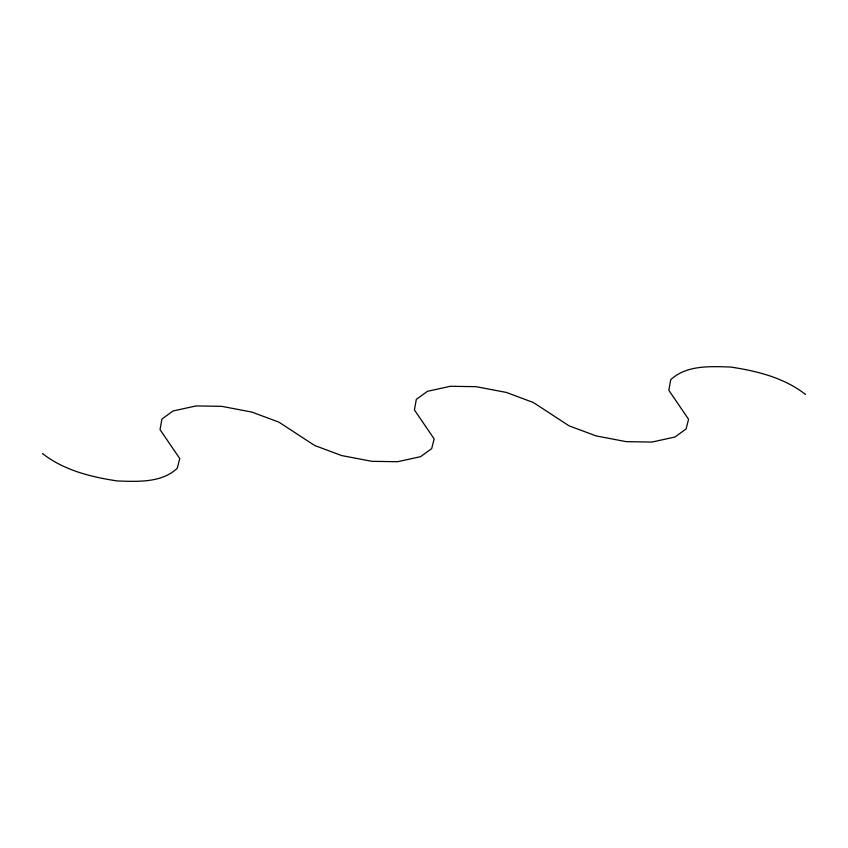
<?xml version="1.0" encoding="UTF-8"?>
<svg xmlns="http://www.w3.org/2000/svg" width="848" height="848" viewBox="0 0 848 848"><rect width="100%" height="100%" fill="white"/><g stroke="black" fill="none" stroke-linecap="round" stroke-linejoin="round"><path stroke-width="1.27" d="M805.6 394.511C784.093 377.689 757.041 370.989 730.52 367.025C710.274 366.41 686.668 364.905 670.726 379.703L668.828 390.303L688.565 419.251L686.074 428.982L674.934 437.017L651.995 442.062L626.28 441.66L596.133 435.925L569.04 425.823L533.36 402.514L506.267 392.412L476.12 386.677L450.405 386.275L427.466 391.32L416.326 399.366L414.428 409.955L434.165 438.904L431.674 448.634L420.534 456.68L397.595 461.725L371.88 461.323L341.733 455.588L314.64 445.486L278.96 422.177L251.867 412.075L221.72 406.34L196.005 405.938L173.066 410.983L161.926 419.018L160.028 429.618L179.765 458.567L177.274 468.297C161.332 483.095 137.726 481.59 117.48 480.975C90.959 477.011 63.907 470.311 42.4 453.489"/></g></svg>
